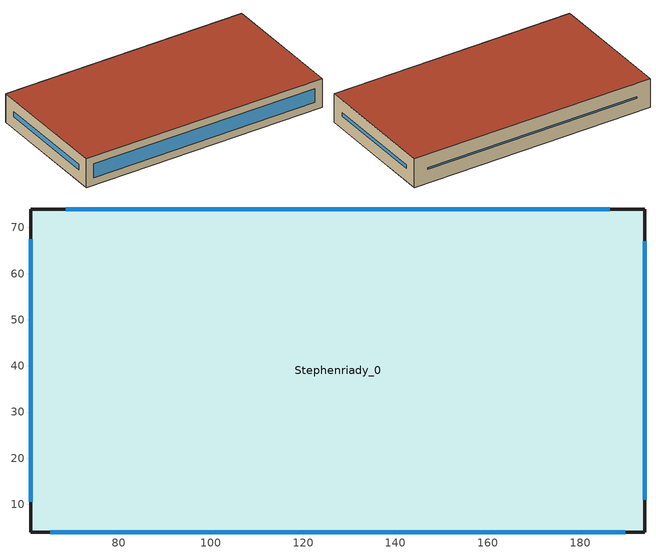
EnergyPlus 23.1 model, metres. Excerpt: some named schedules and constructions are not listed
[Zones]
Stephenriady_0
 floor ground (Stephenriady_0:f4UnderGroundSlabCF): 61,4 61,74 194,74 194,4 z0
 wall outside (90.1-2019 Nonresidential CZ 0 Exterior Wall (Mass)): 61,4 194,4 194,74 61,74 61,4 z0:16
 window (90.1-2019 Nonresidential CZ 0 Glazing (Operable)): 65.16,4 189.84,4 z4.16:11.84; 194,11 194,67 z7:9; 186.45,74 68.55,74 z7.55:8.45; 61,67.47 61,10.53 z6.53:9.47
 roof outside (90.1-2019 Nonresidential CZ 0 Exterior Roof (Mass)): 61,4 194,4 194,74 61,74 z16
[EnergyManagementSystem:Sensor] Output:Variable Index Key=Environment
Name | Output:Variable
OutdoorTemp | Site Outdoor Air Drybulb Temperature
OutdoorRelHumid | Site Outdoor Air Relative Humidity
[ZoneHVAC:IdealLoadsAirSystem]
Stephenriady_0 Ideal Loads Air: Maximum Heating Supply Air Temperature {C}=35; Minimum Cooling Supply Air Temperature {C}=12; Maximum Heating Supply Air Humidity Ratio {kgWater/kgDryAir}=0.01; Minimum Cooling Supply Air Humidity Ratio {kgWater/kgDryAir}=0.008; Heating Limit=LimitFlowRateAndCapacity; MaximumHeatingAirFlowRate [m3/s]=Autosize; MaximumSensibleHeatingCapacity [W]=Autosize; Cooling Limit=LimitFlowRateAndCapacity; MaximumCoolingAirFlowRate [m3/s]=Autosize; MaximumTotalCoolingCapacity [W]=Autosize; HeatingAvailabilitySchedule=Off; CoolingAvailabilitySchedule=CoolAvail_Stephenriady_0; Dehumidification Control Type=Humidistat; Humidification Control Type=Humidistat; Design Specification Outdoor Air Object=Stephenriady_0MinFreshAir; Demand Controlled Ventilation Type=OccupancySchedule; Outdoor Air Economizer Type=NoEconomizer; Heat Recovery Type=None; SensibleHeatRecoveryEffectiveness=0.7; LatentHeatRecoveryEffectiveness=0.65
[Schedule:Constant]
Off: Value=0
AllOn: Value=1
Stephenriady_0Heating_SP_Sch: HeatingSetpoint=20
Stephenriady_0Cooling_SP_Sch: CoolingSetpoint=26
[Schedule:Day:Hourly]
d9ea127a-ea3e-44f9-b4f6-f443588a29fb: Fraction, 0, 0, 0, 0, 0, 0, 0, 0, 0, 0, 0, 0, 0, 0, 0, 0, 0, 0, 0, 0, 0, 0, 0, 0
d5f2dfb6-7999-4fdb-9b38-f50d1062404a: Fraction, 0, 0, 0, 0, 0, 0, 0, 0, 0.1, 0.9, 0.9, 0.9, 0.8, 0.8, 0.8, 0.8, 0.5, 0.2, 0.1, 0.3, 0.3, 0.3, 0.1, 0
79f6dca9-5fe9-478a-bde9-12d42f6e605d: Fraction, 0.05, 0.05, 0.05, 0.05, 0.05, 0.05, 0.05, 0.05, 0.05, 0.05, 0.05, 0.05, 0.05, 0.05, 0.05, 0.05, 0.05, 0.05, 0.05, 0.05, 0.05, 0.05, 0.05, 0.05
03f89016-f015-4308-9cd2-91c3df1526ea: Fraction, 0.05, 0.05, 0.05, 0.05, 0.05, 0.05, 0.05, 0.05, 0.3, 0.9, 0.9, 0.9, 0.9, 0.9, 0.9, 0.9, 0.7, 0.5, 0.5, 0.7, 0.7, 0.7, 0.3, 0.05
f1751aec-c69d-4915-89d2-ecd88fb186e0: Fraction, 1, 1, 1, 1, 1, 1, 1, 1, 0, 0, 0, 0, 0, 1, 0, 0, 0, 0, 0, 0, 0, 0, 0, 0
01b7586b-546b-4fe5-b289-0b77ff519a4e: Fraction, 1, 1, 1, 1, 1, 1, 1, 1, 0, 0, 0, 0, 0, 0, 0, 0, 0, 0, 0, 0, 0, 0, 0, 0
72f98133-5edc-4696-80e1-714ff299fab4: Fraction, 1, 1, 1, 1, 1, 1, 1, 1, 0, 0, 0, 1, 1, 1, 1, 1, 0, 0, 0, 0, 0, 0, 0, 1
bc3d4ec9-97e4-4026-a187-ce76ce17a436: Fraction, 1, 1, 1, 1, 1, 1, 1, 1, 0, 0, 0, 0, 0, 0, 0, 0, 0, 0, 0, 0, 0, 0, 0, 1
fb1e4690-54ac-4974-b1c9-d96e725109bb: Fraction, 1, 1, 1, 1, 1, 1, 1, 1, 0, 0, 0, 0, 1, 1, 1, 0, 0, 0, 0, 0, 0, 0, 0, 0
36b9cc7c-d75d-4411-82f4-a38b8bf761b8: Fraction, 1, 1, 1, 1, 1, 1, 1, 1, 0, 0, 0, 0, 0, 0, 0, 0, 0, 0, 0, 0, 0, 0, 1, 1
ba7dd482-0995-4e2e-b7fc-d090a373f190: Fraction, 1, 1, 1, 1, 1, 1, 1, 0, 0, 0, 0, 0, 1, 1, 1, 1, 0, 0, 0, 0, 0, 0, 0, 1
c39579ce-e7e3-45f7-96cc-3508634282d5: Fraction, 1, 1, 1, 1, 1, 1, 1, 1, 0, 0, 0, 0, 1, 1, 1, 1, 1, 0, 0, 0, 0, 0, 0, 0
f8371fa7-2bd7-4ad7-877d-ddab4b6cd81e: Fraction, 1, 1, 1, 1, 1, 1, 1, 1, 0, 0, 0, 0, 1, 1, 1, 1, 1, 0, 0, 0, 0, 0, 0, 1
cad13ff6-dd6a-4fc7-851d-d5f332a2347e: Fraction, 1, 1, 1, 1, 1, 0, 0, 0, 0, 0, 1, 1, 1, 1, 0, 0, 0, 0, 0, 0, 0, 0, 1, 1
0b86b5e5-65a5-462f-a417-87cb2036a1f8: Fraction, 1, 1, 1, 1, 1, 0, 0, 0, 0, 0, 0, 0, 0, 0, 0, 1, 1, 1, 1, 1, 1, 1, 1, 1
a39910bb-879e-446f-b4d4-3d3c5134cdd8: Fraction, 1, 1, 1, 1, 1, 1, 1, 0, 0, 0, 0, 0, 0, 0, 0, 0, 0, 0, 0, 0, 0, 0, 1, 1
1ae0f813-b47e-411f-9551-8eb266817995: Fraction, 1, 1, 1, 1, 1, 1, 1, 0, 0, 0, 0, 0, 0, 0, 0, 0, 0, 0, 0, 0, 0, 0, 0, 1
745e668d-0d80-4f76-9da6-14cef673f4db: Fraction, 1, 1, 1, 1, 1, 1, 1, 1, 1, 1, 1, 0, 0, 0, 0, 0, 0, 0, 0, 0, 1, 1, 1, 1
85cb72ec-a7cc-4aa0-aaf1-e37f181d965e: Fraction, 1, 1, 1, 1, 1, 1, 0, 0, 0, 0, 0, 0, 0, 0, 0, 0, 0, 0, 0, 0, 0, 1, 1, 1
c38ff926-d330-4f8c-ad53-6b273817247f: Fraction, 1, 1, 1, 1, 0, 0, 0, 0, 0, 0, 0, 0, 0, 0, 0, 0, 0, 0, 0, 0, 0, 1, 1, 1
059b2b63-386f-40bf-80c6-2de63c409f05: Fraction, 1, 1, 1, 1, 1, 1, 1, 1, 1, 1, 1, 1, 1, 1, 0, 0, 0, 0, 0, 0, 1, 1, 1, 1
4161f5b2-905c-47fd-bd17-1273afa5f63a: Fraction, 1, 1, 1, 1, 1, 1, 0, 0, 0, 0, 0, 0, 0, 0, 0, 0, 0, 0, 0, 0, 0, 0, 1, 1
f1d591ef-e31a-4e12-ba25-b981049aa845: Fraction, 0, 1, 1, 1, 1, 1, 1, 1, 0, 0, 0, 0, 0, 1, 0, 0, 0, 0, 1, 1, 1, 1, 1, 1
c5aaa835-4c9c-438e-a1b0-a0ce65df125a: Fraction, 1, 1, 1, 1, 1, 1, 0, 0, 0, 0, 0, 0, 1, 1, 0, 0, 1, 1, 1, 1, 1, 1, 1, 1
3eb5b1f0-bf19-47b4-b678-f674498a2028: Fraction, 1, 1, 1, 1, 1, 1, 1, 1, 0, 0, 0, 0, 0, 0, 0, 0, 0, 0, 0, 0, 0, 1, 1, 1
4234ee0f-5389-4e9a-8011-ff76223428c7: Fraction, 1, 1, 1, 0, 0, 0, 0, 0, 0, 0, 0, 0, 0, 0, 0, 0, 0, 0, 0, 0, 0, 0, 0, 0
54c00a7b-7bf2-4bb9-a9f1-ca07df90cfdc: Fraction, 1, 1, 1, 1, 1, 1, 1, 1, 0, 0, 0, 0, 1, 1, 1, 1, 0, 0, 0, 0, 0, 0, 0, 0
286ce097-6ece-47ef-9a8e-b626c9d555b7: Fraction, 0, 0, 0, 0, 0, 0, 0, 0, 1, 1, 1, 1, 1, 1, 1, 1, 0, 0, 0, 0, 0, 0, 0, 0
bc521fb0-705c-46e1-8c73-1007efd244c4: Fraction, 0, 0, 0, 1, 1, 1, 1, 1, 0, 0, 0, 0, 0, 0, 0, 0, 0, 0, 0, 0, 0, 0, 0, 0
acabb352-d349-43da-80dd-fdedc86d8ce5: Fraction, 0, 0, 0, 1, 1, 1, 1, 1, 0, 0, 0, 0, 0, 1, 1, 1, 0, 0, 0, 0, 0, 0, 0, 0
f034d0f9-854d-41e5-b8b4-f2bfc070b1fa: Fraction, 0, 1, 1, 1, 1, 1, 1, 1, 0, 0, 0, 0, 0, 1, 1, 0, 0, 0, 0, 0, 0, 0, 0, 0
6839609d-54dc-418b-ad78-fd5e38001127: Fraction, 0, 0, 0, 0, 1, 1, 1, 1, 0, 0, 0, 0, 0, 0, 0, 0, 0, 0, 0, 0, 0, 0, 0, 0
f180cebf-784f-4a91-9b00-4234fa1f8f8f: Fraction, 1, 1, 1, 1, 1, 1, 1, 1, 1, 0, 1, 1, 1, 1, 1, 1, 1, 0, 0, 1, 1, 1, 1, 1
7de604d8-00e7-426f-a22c-3251fa4195ce: Fraction, 1, 1, 1, 1, 1, 1, 1, 1, 0, 0, 0, 1, 1, 1, 1, 1, 0, 1, 1, 1, 1, 1, 1, 1
718f9203-4e64-441b-8ede-73d77019437c: Fraction, 0, 1, 1, 1, 1, 1, 1, 1, 0, 0, 0, 0, 1, 1, 1, 0, 0, 0, 0, 0, 0, 0, 0, 0
03c9896a-bf18-4284-9cfe-8017ba8507ed: Fraction, 0, 0, 0, 0, 0, 0, 0, 0, 0, 0, 0, 0, 1, 0, 0, 0, 0, 0, 0, 0, 0, 0, 0, 0
25119961-4a15-43f0-8da6-e3af25b0211d: Fraction, 0, 1, 1, 1, 1, 1, 1, 1, 0, 0, 0, 0, 0, 0, 0, 0, 0, 0, 0, 0, 0, 0, 0, 0
6fd92835-f3cd-4af1-b7e0-ec1ccccf0ee7: Fraction, 0, 1, 0, 0, 1, 0, 0, 0, 0, 0, 0, 1, 1, 1, 1, 1, 1, 0, 0, 0, 0, 0, 0, 0
7a42c27b-0ce6-4dea-816d-8ae22640c6b2: Fraction, 0, 0, 0, 0, 0, 0, 0, 0, 0, 0, 0, 0, 1, 0, 1, 0, 0, 0, 0, 0, 0, 0, 0, 0
44fd8c79-05b1-4de7-a0c8-d9b21045f768: Fraction, 0, 0, 0, 0, 0, 0, 0, 0, 0, 0, 0, 1, 0, 0, 1, 1, 0, 0, 0, 0, 0, 0, 0, 1
d7e8c2bf-96ee-42ef-960b-ccf1d8068419: Fraction, 0, 0, 0, 1, 1, 1, 1, 1, 0, 0, 0, 1, 1, 1, 1, 0, 0, 0, 0, 0, 0, 1, 1, 0
cd5e12bd-7d1b-4f49-93b8-efde436f3291: Fraction, 0, 1, 1, 1, 1, 1, 1, 1, 0, 0, 0, 1, 1, 1, 1, 1, 0, 0, 1, 0, 0, 1, 1, 1
1bd8c855-98c9-463b-af0c-27641621ad83: Fraction, 1, 1, 1, 1, 1, 1, 1, 1, 0, 0, 0, 1, 1, 1, 1, 0, 0, 0, 0, 1, 0, 0, 1, 1
696c6453-7aa5-45b7-9c1b-07a8883c69a7: Fraction, 1, 1, 1, 1, 1, 1, 1, 1, 1, 1, 0, 0, 0, 0, 0, 0, 0, 0, 0, 1, 1, 1, 1, 1
5b6e79ce-72eb-4bda-9b39-881919545c1b: Fraction, 1, 1, 1, 1, 1, 1, 1, 1, 0, 0, 0, 1, 1, 1, 1, 1, 1, 0, 1, 1, 1, 1, 1, 1
f37f0bf8-b5af-4cb1-aef5-91b1aa385e0d: Fraction, 1, 1, 0, 0, 1, 1, 0, 0, 0, 0, 0, 1, 0, 0, 1, 1, 0, 0, 0, 0, 0, 0, 0, 0
6c3d9c28-0a1c-4ae2-a36d-346147cbb5d8: Fraction, 0, 1, 1, 0, 1, 1, 0, 0, 0, 0, 0, 1, 1, 1, 1, 1, 1, 0, 0, 0, 0, 0, 0, 0
f70be6a6-36d1-46b8-84ea-03cb5f825138: Fraction, 0, 0, 0, 0, 1, 1, 1, 1, 0, 0, 0, 1, 1, 1, 1, 1, 0, 0, 0, 0, 0, 0, 0, 0
a1fa0c21-5768-426b-886a-1eff9ac43ad7: Fraction, 1, 1, 1, 1, 1, 1, 1, 1, 0, 0, 0, 1, 1, 1, 1, 1, 0, 0, 0, 0, 0, 0, 0, 0
419323a8-4fdc-4b6c-9762-ce2fe909c436: Fraction, 0, 0, 1, 1, 1, 1, 1, 0, 0, 0, 0, 1, 1, 1, 1, 1, 1, 0, 0, 0, 0, 0, 0, 0
f2c4537d-0172-44d9-b22b-2b279d499763: Fraction, 0, 0, 0, 0, 0, 0, 0, 0, 0, 0, 0, 0, 0, 1, 0, 0, 0, 0, 0, 0, 0, 0, 0, 0
d4f1a18c-eed3-48c9-9602-cfc805f9e7fb: Fraction, 0, 0, 0, 0, 0, 0, 0, 0, 0, 0, 0, 1, 1, 1, 0, 0, 0, 0, 0, 0, 0, 0, 0, 0
f1074bdd-3625-4678-84fb-648422a38faa: Fraction, 0, 0, 0, 0, 0, 0, 0, 0, 0, 0, 0, 0, 1, 1, 1, 1, 0, 0, 0, 0, 0, 0, 0, 0
4b18ca18-fb8e-476c-806c-7e4d9f020cd2: Fraction, 0, 0, 0, 1, 1, 1, 1, 1, 0, 0, 0, 1, 1, 1, 1, 1, 0, 0, 0, 0, 0, 0, 0, 0
9acbf35c-b13a-4e39-b8df-5358ab8e0372: Fraction, 1, 1, 1, 0, 1, 1, 1, 1, 0, 0, 0, 1, 1, 1, 1, 1, 1, 0, 0, 0, 0, 0, 0, 1
67ea8a89-5ebc-4bf8-8cee-ed9a47ff8498: Fraction, 1, 1, 1, 1, 1, 1, 1, 1, 0, 0, 0, 1, 1, 1, 1, 1, 1, 0, 0, 0, 0, 0, 0, 1
815d4e4f-9410-4a13-aac5-70054f6484c8: Fraction, 1, 1, 1, 1, 0, 0, 0, 1, 0, 0, 1, 1, 1, 1, 1, 1, 1, 0, 0, 0, 0, 0, 0, 0
012c4242-fefb-4ba2-86dc-5d63b9fe923b: Fraction, 1, 1, 1, 1, 0, 0, 0, 0, 0, 0, 0, 1, 1, 1, 1, 1, 1, 0, 0, 0, 0, 0, 0, 0
b471482e-cd6c-407c-b358-a9834fe66345: Fraction, 0, 0, 0, 0, 0, 0, 0, 0, 0, 0, 0, 1, 1, 1, 1, 1, 0, 0, 0, 0, 0, 1, 1, 1
ace03fad-6251-46de-8e1a-c6b09114d230: Fraction, 1, 1, 1, 1, 1, 1, 1, 1, 1, 1, 0, 0, 0, 0, 1, 1, 0, 0, 0, 1, 1, 0, 1, 0
b2d12c05-7a10-490c-a9e9-5d5be424bf36: Fraction, 0, 1, 1, 1, 1, 1, 1, 1, 1, 1, 1, 1, 0, 1, 0, 1, 1, 1, 1, 1, 1, 1, 1, 1
4a70ccee-2bab-4a7b-8168-140841173e53: Fraction, 1, 1, 1, 1, 1, 1, 1, 1, 0, 0, 0, 1, 0, 1, 1, 0, 0, 0, 0, 1, 0, 1, 1, 1
f3bab3e8-b4d5-43f8-b89a-b1bb5388ebc9: Fraction, 1, 1, 1, 1, 1, 1, 1, 1, 0, 0, 0, 1, 1, 1, 1, 1, 1, 1, 0, 0, 0, 0, 0, 0
1579a5e5-ce8c-43a7-9c85-0e4759ad8386: Fraction, 1, 0, 1, 1, 1, 0, 1, 1, 0, 0, 0, 1, 1, 1, 1, 1, 1, 0, 0, 0, 0, 0, 0, 0
fec187d5-eb03-4259-aee3-46534e68e905: Fraction, 0, 0, 0, 0, 0, 1, 1, 0, 0, 0, 0, 0, 1, 1, 1, 1, 0, 0, 0, 0, 1, 1, 1, 0
2332cfd7-82e9-479b-8579-9bbc79cb4904: Fraction, 0, 1, 0, 1, 1, 1, 1, 1, 0, 0, 0, 1, 1, 1, 1, 1, 1, 0, 0, 0, 0, 0, 0, 0
d28dac82-5d7c-412a-ae46-ca91cec8a10f: Fraction, 0, 1, 1, 1, 1, 1, 0, 1, 0, 0, 0, 1, 1, 1, 1, 1, 1, 1, 0, 0, 0, 0, 0, 0
5577ac41-2312-4249-a594-125848de3147: Fraction, 0, 0, 0, 1, 1, 1, 1, 1, 0, 0, 0, 1, 1, 1, 1, 1, 1, 1, 0, 0, 0, 0, 0, 0
9eb87c32-6ff1-4c9b-9add-7d7c5a16c2c2: Fraction, 0, 0, 0, 0, 1, 1, 1, 1, 0, 0, 0, 1, 1, 1, 1, 1, 1, 1, 0, 0, 0, 0, 0, 0
2fda02f3-d0bc-4c81-ab35-2c0e62a44437: Fraction, 0, 0, 1, 1, 1, 1, 1, 1, 0, 0, 0, 1, 1, 1, 1, 1, 0, 1, 1, 1, 0, 1, 1, 1
d5d404e0-fb1f-47d2-8ac8-66fc9565278e: Fraction, 0, 0, 0, 0, 1, 1, 1, 1, 0, 0, 1, 1, 1, 1, 1, 1, 1, 0, 0, 0, 0, 0, 0, 0
80259c1f-3211-4b02-ade0-8cd032a173fe: Fraction, 0, 0, 0, 0, 0, 1, 0, 0, 0, 1, 1, 1, 1, 1, 1, 1, 1, 1, 0, 0, 0, 0, 0, 0
dce8d86e-b5d3-482c-a8db-dafcb4228f13: Fraction, 0, 0, 0, 1, 1, 1, 1, 0, 0, 0, 0, 1, 1, 1, 1, 1, 1, 1, 0, 0, 0, 0, 0, 0
94e90d4a-e2ec-41bf-a16f-dc95b6fe526f: Fraction, 1, 1, 1, 0, 1, 0, 1, 1, 0, 0, 0, 0, 1, 1, 1, 1, 1, 0, 0, 0, 0, 0, 0, 0
7a043aa7-b575-4fc8-ac66-024259e50f99: Fraction, 0, 0, 1, 1, 1, 1, 1, 1, 0, 1, 1, 1, 1, 1, 0, 1, 0, 0, 0, 1, 0, 0, 1, 1
46bd348f-0fbc-4227-a2e6-0dcc4bff234c: Fraction, 1, 1, 1, 1, 1, 1, 0, 1, 0, 1, 1, 1, 1, 1, 1, 1, 1, 1, 0, 0, 0, 0, 0, 0
8fadbf2d-2f6e-4d01-82c9-e5546d40e633: Fraction, 0, 1, 1, 1, 1, 1, 0, 1, 0, 0, 0, 1, 1, 1, 0, 0, 0, 0, 0, 0, 0, 0, 0, 1
4ee94357-430f-4c73-b409-8935e61ed2f5: Fraction, 1, 1, 1, 1, 1, 1, 1, 1, 0, 1, 1, 1, 1, 1, 1, 0, 1, 0, 0, 1, 1, 1, 1, 1
2372d755-8846-4dbf-a2c6-c4b8a5c24ae2: Fraction, 1, 1, 1, 1, 1, 1, 1, 0, 0, 0, 0, 0, 1, 1, 1, 1, 0, 0, 0, 0, 0, 0, 1, 0
57389e08-1982-4125-91fa-a1c8e6e63266: Fraction, 0, 0, 1, 1, 1, 1, 1, 1, 0, 1, 1, 1, 1, 1, 1, 1, 1, 1, 1, 0, 0, 0, 0, 0
eec90528-00d1-4a7c-bf9c-2a720a968ae1: Fraction, 1, 1, 1, 1, 1, 1, 1, 1, 0, 0, 1, 1, 1, 0, 0, 0, 0, 0, 0, 1, 0, 1, 1, 1
5a357c13-c480-4a49-8db9-6ba18c4e6a17: Fraction, 1, 1, 1, 1, 1, 1, 1, 1, 0, 0, 0, 1, 1, 1, 1, 1, 0, 0, 0, 0, 0, 1, 1, 1
1f561f7f-28aa-4016-980b-ded01b886478: Fraction, 1, 1, 1, 1, 1, 1, 1, 1, 0, 1, 1, 0, 1, 1, 1, 0, 0, 0, 0, 1, 1, 1, 1, 1
435fce9f-d1e1-44dc-9483-ad04684d1440: Fraction, 1, 1, 1, 1, 1, 1, 1, 1, 0, 0, 1, 1, 1, 1, 1, 1, 1, 1, 0, 0, 0, 0, 0, 0
4228e4f2-6771-4315-893a-31bbdcd067e2: Fraction, 0, 1, 1, 0, 1, 1, 1, 1, 0, 1, 1, 1, 1, 1, 1, 1, 0, 1, 1, 1, 1, 1, 1, 1
410ee958-655f-4482-8681-a3d2edb3a60e: Fraction, 1, 1, 0, 1, 1, 1, 1, 1, 0, 0, 1, 1, 1, 0, 0, 0, 1, 1, 0, 1, 1, 1, 1, 1
16a4506b-6b58-41e9-9830-e45894c856e7: Fraction, 1, 1, 1, 1, 1, 1, 1, 1, 0, 0, 1, 1, 1, 1, 1, 0, 1, 1, 1, 1, 1, 1, 1, 1
01cc78b5-e14b-4c5e-85a1-3d7525974086: Fraction, 1, 1, 1, 1, 1, 1, 1, 1, 1, 0, 1, 1, 1, 1, 1, 0, 1, 0, 0, 1, 1, 1, 1, 1
1b469d2f-29d9-4dee-85c6-931c11a2950c: Fraction, 1, 1, 1, 1, 1, 1, 1, 1, 1, 1, 1, 1, 1, 1, 0, 0, 0, 0, 0, 0, 0, 1, 1, 1
5e45ac32-18a7-4681-98e1-07eb19c800db: Fraction, 1, 1, 1, 1, 0, 0, 0, 0, 0, 0, 1, 1, 1, 1, 1, 1, 1, 0, 0, 0, 0, 0, 0, 0
7bbf334a-894a-47eb-9232-0b958ca0ef21: Fraction, 0, 1, 1, 1, 1, 1, 1, 1, 0, 0, 0, 1, 1, 1, 1, 1, 1, 1, 0, 0, 0, 0, 0, 0
87dcba5b-00bc-4a57-a3fd-098eaf870f0d: Fraction, 0, 1, 0, 0, 1, 0, 1, 0, 0, 0, 1, 1, 1, 1, 1, 1, 1, 0, 0, 0, 0, 0, 0, 0
a4e9118a-e32e-47de-854f-c3463976d24b: Fraction, 0, 1, 1, 1, 1, 1, 1, 1, 0, 1, 1, 1, 1, 1, 1, 1, 1, 1, 0, 0, 0, 0, 0, 0
720e88f6-0270-4f76-8d69-3eded3315e14: Fraction, 0, 0, 0, 0, 1, 0, 0, 0, 0, 1, 1, 1, 1, 1, 1, 1, 1, 1, 1, 0, 0, 0, 0, 0
1587658d-5b54-4ffd-a289-01a13d97e2ff: Fraction, 0, 0, 0, 0, 1, 1, 0, 1, 0, 0, 1, 1, 0, 1, 1, 1, 1, 1, 1, 1, 1, 1, 1, 1
0c81d450-2491-4f9f-8455-4ed2ec08cf03: Fraction, 1, 1, 1, 1, 1, 1, 1, 1, 0, 0, 0, 1, 1, 1, 1, 1, 1, 0, 0, 0, 0, 0, 0, 0
5575c631-96bb-4cc6-825f-f40a3babd930: Fraction, 0, 1, 1, 1, 1, 1, 1, 1, 0, 0, 1, 1, 1, 0, 0, 0, 0, 0, 0, 0, 0, 0, 0, 1
4324ec61-062b-42d7-a38b-944582bd9762: Fraction, 1, 1, 1, 1, 1, 1, 1, 1, 0, 0, 1, 1, 1, 1, 1, 1, 1, 0, 1, 0, 0, 0, 0, 0
242340d9-2b05-4745-baf0-5e90517d6166: Fraction, 0, 0, 0, 0, 1, 1, 0, 0, 0, 0, 1, 1, 0, 0, 0, 1, 1, 0, 0, 1, 1, 1, 1, 1
74fe43f7-d718-4c15-a409-390b75cc8890: Fraction, 1, 1, 1, 1, 1, 1, 1, 1, 0, 0, 0, 1, 1, 1, 1, 0, 0, 1, 1, 1, 1, 1, 1, 1
4e5950e4-407f-4baf-b133-b689901f0300: Fraction, 1, 1, 1, 1, 1, 1, 1, 1, 0, 0, 0, 1, 1, 1, 1, 0, 1, 1, 0, 0, 0, 0, 0, 0
d69cae69-aafc-4ea2-b968-d0ce2d7717e4: Fraction, 0, 0, 0, 0, 1, 0, 0, 0, 0, 1, 0, 1, 1, 1, 0, 1, 1, 1, 1, 1, 1, 1, 1, 1
95a3fb3d-3db8-4dbf-9b1e-e7c6a573ccce: Fraction, 1, 1, 1, 1, 1, 1, 1, 1, 1, 0, 0, 1, 1, 1, 1, 1, 0, 0, 0, 0, 0, 0, 0, 0
69a29213-2368-4a7a-91ac-0aedc09a1c17: Fraction, 1, 1, 1, 1, 1, 1, 1, 1, 0, 1, 1, 1, 1, 1, 1, 0, 0, 0, 0, 0, 0, 0, 0, 0
351d1d7c-7f56-460b-b6f6-2174ba0745dc: Fraction, 1, 1, 1, 0, 1, 1, 0, 1, 0, 0, 0, 1, 1, 1, 0, 0, 0, 0, 0, 0, 0, 0, 0, 0
a5b38b30-920f-4836-a661-1fbdef24ec4a: Fraction, 0, 0, 0, 0, 0, 0, 0, 0, 1, 1, 1, 1, 1, 1, 1, 1, 1, 1, 1, 0, 0, 0, 0, 0
22bc2931-30cb-41e5-b3db-7db9dfc5424f: Fraction, 0, 0, 0, 0, 1, 0, 1, 1, 1, 1, 1, 1, 1, 1, 1, 1, 1, 1, 0, 0, 0, 0, 0, 0
9007f154-4029-4591-95b4-8853248ee416: Fraction, 0, 0, 0, 0, 0, 1, 1, 1, 1, 1, 1, 1, 1, 1, 1, 1, 1, 1, 1, 0, 0, 0, 0, 0
667bcf2d-0a1d-4863-bc25-13cac1af506c: Fraction, 0, 0, 0, 0, 1, 0, 1, 0, 0, 1, 1, 1, 1, 1, 1, 1, 1, 1, 1, 0, 0, 0, 0, 0
216dbfc7-aaf4-4a80-a551-222b6c833af9: Fraction, 0, 0, 0, 0, 1, 1, 1, 1, 0, 1, 1, 1, 1, 1, 1, 1, 1, 1, 1, 0, 0, 0, 0, 0
2a63d276-6068-44b5-ad44-179bff9bfe35: Fraction, 0, 0, 0, 0, 0, 0, 0, 0, 1, 1, 1, 1, 1, 1, 0, 0, 0, 0, 0, 1, 0, 0, 0, 0
17f2e571-f588-42e5-a379-1a31bb808a8b: Fraction, 0, 1, 0, 0, 1, 0, 1, 1, 0, 1, 1, 1, 1, 0, 1, 0, 0, 0, 0, 0, 0, 0, 0, 1
29baf1b6-6550-4703-b20e-3e8860ba60f2: Fraction, 1, 0, 1, 1, 1, 1, 1, 0, 0, 1, 1, 1, 0, 0, 1, 1, 1, 0, 0, 0, 0, 0, 0, 0
6064f88b-f9da-487e-8bcb-690ae9ea6497: Fraction, 1, 1, 0, 1, 1, 1, 1, 1, 0, 1, 1, 1, 1, 1, 1, 0, 0, 0, 0, 0, 0, 0, 0, 0
a2d35ff3-ed9d-4ef3-8d01-80792a20f3e7: Fraction, 0, 1, 1, 1, 1, 1, 1, 1, 0, 1, 1, 1, 0, 1, 1, 1, 0, 1, 0, 1, 1, 0, 1, 0
4313fcab-3f6e-4af0-bfb1-7be48afd9ff3: Fraction, 1, 1, 1, 1, 1, 1, 1, 1, 0, 0, 0, 0, 1, 0, 0, 0, 0, 0, 0, 0, 0, 0, 1, 0
4dc31d3e-bdf1-44f1-b8b5-11e148364cec: Fraction, 1, 1, 0, 1, 1, 1, 1, 1, 0, 1, 1, 1, 1, 1, 1, 1, 1, 1, 0, 0, 0, 0, 0, 0
861d22b7-0414-49ef-8415-d9dba1579873: Fraction, 0, 0, 0, 0, 0, 0, 0, 0, 0, 1, 1, 0, 0, 1, 1, 0, 0, 0, 0, 0, 0, 1, 1, 1
6ecb6a94-f957-4be1-900b-9370467bf192: Fraction, 1, 1, 1, 1, 1, 1, 0, 0, 0, 0, 1, 1, 1, 1, 1, 1, 1, 1, 0, 0, 0, 0, 0, 0
24d5e56b-090d-48d5-a10e-598c26af6bfc: Fraction, 0, 0, 0, 0, 0, 0, 0, 0, 0, 0, 1, 1, 1, 1, 1, 1, 1, 1, 0, 0, 0, 0, 0, 0
ea24ff50-fd00-405b-ae57-1de7dfee5c2b: Fraction, 0, 0, 0, 1, 1, 1, 0, 0, 0, 0, 0, 0, 1, 1, 0, 0, 1, 1, 0, 0, 0, 1, 1, 1
c485a016-0c18-4a23-8b3d-428c8d79b041: Fraction, 1, 1, 1, 1, 1, 1, 1, 1, 0, 1, 1, 1, 0, 0, 0, 0, 0, 0, 0, 0, 0, 0, 0, 1
b93a29e1-6f7b-416e-8b50-634d16e48f4d: Fraction, 1, 1, 1, 1, 1, 1, 1, 1, 1, 0, 0, 0, 1, 1, 1, 1, 0, 0, 0, 0, 0, 0, 1, 1
c1794da6-fa48-4bca-ae30-bdee53861e60: Fraction, 1, 1, 1, 1, 1, 1, 1, 1, 0, 0, 1, 1, 1, 1, 1, 1, 1, 0, 0, 0, 0, 0, 0, 0
1fb06699-a214-4de0-a97d-81fcfc7416f4: Fraction, 1, 1, 1, 1, 1, 1, 1, 1, 0, 0, 1, 1, 1, 1, 0, 0, 1, 1, 1, 1, 1, 1, 1, 1
f7cc62a4-0d3f-4499-9432-085eac51308d: Fraction, 1, 1, 1, 1, 1, 1, 1, 1, 0, 0, 1, 1, 1, 1, 0, 0, 0, 1, 1, 1, 1, 1, 1, 1
7932f7b3-f19f-488d-bac3-abc8e2c289b3: Fraction, 0, 0, 0, 0, 1, 1, 1, 1, 0, 0, 0, 0, 0, 0, 0, 0, 0, 0, 0, 0, 0, 0, 1, 1
2aa4b75b-827d-474d-8290-964e26b3c6f5: Fraction, 1, 1, 1, 1, 1, 1, 1, 1, 1, 1, 1, 1, 1, 1, 1, 1, 1, 1, 1, 0, 0, 0, 0, 0
d93157a4-1fd6-46b3-8ce5-a88e458da373: Fraction, 0, 0, 0, 0, 0, 0, 0, 0, 0, 0, 1, 1, 1, 1, 1, 0, 0, 0, 0, 0, 0, 1, 1, 1
eb3f928c-32b0-4a84-9fa7-9cfe167b621a: Fraction, 1, 1, 1, 1, 1, 1, 1, 1, 1, 0, 0, 0, 1, 1, 1, 1, 1, 0, 0, 0, 0, 0, 0, 0
8daddba3-84dd-4ee7-abd1-dfdfaaf65ae7: Fraction, 0, 1, 0, 0, 0, 1, 1, 1, 0, 0, 1, 1, 1, 0, 0, 0, 0, 0, 0, 0, 0, 0, 0, 0
7ea8481f-0a6d-466c-b0a1-9abc6ca2b862: Fraction, 1, 1, 1, 1, 1, 1, 1, 1, 1, 0, 0, 0, 0, 0, 0, 0, 1, 1, 0, 0, 0, 0, 0, 0
c0d5a9ee-2164-489e-afe2-5671f7265023: Fraction, 0, 0, 0, 1, 1, 0, 0, 0, 0, 1, 1, 1, 0, 0, 0, 0, 0, 0, 0, 0, 0, 0, 0, 0
7bf17392-8203-4c63-9d17-9ffbba66870b: Fraction, 0, 0, 0, 0, 0, 0, 0, 0, 0, 1, 1, 1, 0, 0, 0, 0, 0, 0, 0, 0, 1, 1, 1, 1
42dc26fc-ad4d-4532-a986-cf9294a33a25: Fraction, 1, 1, 1, 1, 1, 1, 1, 1, 0, 0, 1, 1, 1, 1, 1, 1, 1, 1, 1, 0, 0, 0, 0, 0
1c87fd96-f6c8-4c91-9621-1c7800d862ac: Fraction, 0, 1, 1, 1, 1, 1, 0, 0, 0, 1, 1, 1, 1, 1, 1, 1, 1, 0, 0, 0, 0, 0, 0, 0
08ca3b7f-b2b9-4223-9da8-efa4f01da37c: Fraction, 0, 1, 1, 1, 1, 1, 1, 1, 1, 0, 0, 1, 1, 1, 1, 1, 0, 0, 0, 0, 0, 0, 0, 0
085a681b-a3e2-4f27-82a7-0e0a338c9427: Fraction, 0, 0, 0, 0, 0, 0, 0, 0, 0, 0, 0, 0, 1, 1, 1, 1, 0, 0, 0, 0, 0, 0, 0, 1
135e972e-6f51-4e31-9131-0752ff06faf0: Fraction, 0, 0, 0, 0, 0, 0, 0, 0, 0, 0, 0, 0, 1, 1, 1, 1, 1, 1, 0, 0, 0, 0, 0, 0
33f47883-46cb-4f8d-8314-ddd9d7a76745: Fraction, 0, 0, 1, 1, 1, 1, 1, 1, 0, 0, 0, 0, 0, 0, 0, 0, 0, 0, 0, 0, 0, 0, 0, 0
dc387926-91d4-42d5-835d-8a3f624224d4: Fraction, 0, 0, 0, 0, 0, 0, 0, 0, 0, 0, 0, 0, 0, 0, 0, 0, 0, 0, 0, 0, 0, 0, 1, 1
305d810a-3fb4-4188-bcf4-95fbf69da71f: Fraction, 0, 0, 0, 1, 1, 1, 1, 1, 1, 0, 0, 0, 0, 0, 0, 0, 1, 0, 0, 0, 0, 0, 0, 0
7288043e-2969-4966-a4af-4c050bc53060: Fraction, 0, 0, 0, 1, 1, 1, 1, 1, 0, 0, 1, 1, 1, 1, 1, 1, 1, 0, 0, 0, 0, 0, 0, 0
a0ccbca5-900d-4825-925c-9611c3b4e6ad: Fraction, 0, 1, 1, 1, 1, 1, 1, 0, 0, 0, 1, 1, 1, 1, 1, 1, 1, 1, 0, 0, 0, 0, 0, 0
b4a4a785-928c-444b-aa64-d195bd1b5a71: Fraction, 0, 0, 0, 0, 0, 0, 0, 0, 0, 1, 1, 1, 1, 1, 1, 1, 0, 0, 0, 0, 0, 0, 0, 0
95038e9f-1c3c-4e37-b84c-51756a63dd19: Fraction, 0, 1, 1, 1, 1, 1, 1, 1, 1, 1, 1, 0, 1, 1, 1, 1, 1, 1, 0, 0, 0, 0, 0, 0
c08e148e-bf00-43ff-9bb8-f253610443bc: Fraction, 0, 1, 0, 1, 0, 0, 0, 1, 0, 0, 1, 1, 1, 1, 1, 1, 1, 1, 1, 0, 1, 1, 0, 0
21f8780e-5544-4eee-a9db-92f8947f5190: Fraction, 0, 0, 0, 0, 0, 0, 0, 0, 0, 0, 1, 1, 1, 1, 1, 1, 1, 1, 1, 1, 0, 0, 0, 0
ad723647-061d-4dcb-886a-ff31835a1b2d: Fraction, 0, 0, 0, 0, 0, 0, 0, 0, 1, 1, 1, 1, 1, 1, 1, 1, 1, 0, 0, 0, 0, 0, 0, 0
9445b0ba-7535-43c4-b171-2acf3d74d4bc: Fraction, 0, 0, 0, 0, 0, 0, 0, 0, 0, 0, 1, 0, 0, 1, 1, 1, 1, 1, 1, 0, 0, 0, 0, 0
44445cf7-45dc-4229-bd1c-e1554a193b73: Fraction, 0, 0, 0, 1, 1, 0, 0, 0, 0, 1, 1, 1, 1, 0, 0, 0, 0, 0, 0, 0, 0, 0, 1, 0
f1480fa5-9b03-48d7-ade0-9f2026ec101b: Fraction, 0, 1, 1, 1, 1, 0, 1, 1, 0, 0, 0, 0, 1, 1, 1, 1, 1, 1, 1, 0, 0, 0, 0, 0
ebde5c8e-c77d-49f2-8d59-42034b078696: Fraction, 0, 1, 0, 0, 1, 0, 1, 0, 0, 1, 1, 1, 1, 1, 1, 1, 1, 1, 1, 1, 0, 0, 0, 0
03a82418-1c8c-47e1-85db-501fe14c49fa: Fraction, 0, 0, 0, 0, 0, 0, 0, 0, 0, 1, 1, 1, 1, 1, 1, 1, 1, 1, 1, 1, 1, 0, 0, 0
e8ab59b6-49cd-4436-aa99-0c380797f54b: Fraction, 0, 0, 0, 0, 0, 0, 0, 0, 1, 1, 1, 1, 1, 1, 1, 1, 1, 1, 1, 1, 1, 0, 0, 0
db47d21b-69d8-4a03-880d-f49d3c18c47d: Fraction, 0, 0, 0, 0, 0, 0, 0, 1, 0, 1, 0, 0, 1, 1, 1, 0, 0, 1, 0, 0, 0, 0, 0, 0
36f5fd0f-15eb-4e0e-b98a-c842f9c93bd5: Fraction, 0, 0, 0, 1, 1, 1, 1, 0, 0, 0, 0, 1, 1, 1, 1, 1, 1, 0, 0, 0, 0, 0, 0, 0
8b7dedb4-405c-4800-a3b4-183898bc8d96: Fraction, 0, 1, 0, 0, 0, 0, 0, 0, 0, 1, 1, 1, 1, 1, 1, 1, 1, 1, 1, 0, 1, 0, 0, 0
d2bc36a2-775c-4dcc-be08-a9544c7cc39f: Fraction, 0, 0, 0, 0, 0, 0, 0, 0, 0, 0, 0, 1, 1, 1, 1, 1, 1, 0, 1, 1, 1, 1, 1, 0
ffc1c218-ce32-47f2-b464-d555a43f4cb4: Fraction, 0, 1, 1, 0, 1, 0, 0, 1, 0, 0, 0, 1, 1, 1, 0, 0, 1, 0, 0, 1, 1, 1, 1, 0
1f638507-718f-4da1-9487-d4b3bfda5345: Fraction, 1, 1, 1, 1, 1, 1, 1, 1, 0, 0, 0, 1, 1, 1, 1, 1, 1, 1, 0, 0, 0, 0, 1, 1
a438a0dd-f1ff-4079-ba33-dcc46cb148d6: Fraction, 0, 1, 0, 0, 1, 1, 1, 1, 0, 0, 1, 1, 1, 0, 0, 0, 0, 1, 0, 1, 1, 0, 1, 1
200807cf-e57b-463c-bf43-dd3afb3dc819: Fraction, 1, 1, 1, 1, 0, 0, 0, 0, 0, 0, 0, 1, 1, 0, 1, 1, 1, 1, 1, 0, 0, 0, 0, 0
793feece-ad06-4872-85a8-2cc79000f8b2: Fraction, 0, 0, 0, 0, 1, 1, 1, 1, 1, 0, 1, 1, 1, 0, 1, 1, 1, 0, 0, 0, 0, 0, 0, 0
6b44d315-9ab0-44fe-9c94-36027598b5ef: Fraction, 0, 1, 1, 1, 1, 1, 1, 1, 0, 0, 0, 1, 1, 1, 1, 1, 0, 0, 0, 0, 0, 0, 0, 0
c45f1d48-da99-4666-b604-3b0f8715cab1: Fraction, 0, 0, 0, 0, 0, 0, 0, 0, 0, 0, 0, 1, 1, 0, 1, 1, 1, 1, 0, 0, 0, 0, 0, 0
dd219c51-525e-4fb9-9237-e7c2f0e0af05: Fraction, 0, 0, 0, 0, 0, 0, 0, 0, 0, 1, 0, 1, 1, 1, 1, 1, 1, 1, 0, 0, 0, 0, 0, 0
75e5f970-2f9b-4386-a347-074f947e7189: Fraction, 0, 0, 0, 0, 0, 0, 0, 0, 0, 0, 1, 1, 1, 0, 1, 1, 1, 1, 0, 0, 0, 0, 0, 0
5abd7d52-566c-4db0-9beb-76155a105379: Fraction, 0, 0, 0, 0, 0, 0, 1, 1, 1, 0, 1, 0, 0, 0, 0, 0, 0, 0, 0, 1, 0, 0, 0, 0
0c98f9cf-dbbb-4b7e-bc28-7ceb588b2630: Fraction, 1, 0, 0, 0, 1, 0, 0, 0, 0, 0, 1, 1, 0, 1, 1, 1, 1, 0, 0, 0, 0, 0, 0, 0
688bc841-2077-48e2-ae94-7b2cb88c387f: Fraction, 0, 0, 0, 0, 0, 0, 0, 0, 0, 1, 1, 1, 0, 0, 1, 1, 1, 1, 0, 0, 0, 0, 0, 0
a7cf2833-6c63-44d7-a590-dc988118e826: Fraction, 0, 0, 0, 0, 0, 0, 0, 0, 0, 1, 1, 1, 1, 1, 1, 1, 1, 1, 1, 0, 0, 0, 0, 0
4d2d9567-d58c-41dd-99f6-bc50eee07f46: Fraction, 0, 0, 0, 0, 0, 0, 0, 0, 0, 1, 1, 1, 0, 0, 1, 1, 1, 0, 0, 0, 0, 0, 0, 0
e5adc616-0f05-442b-8fbd-35d73e805cc4: Fraction, 0, 0, 0, 0, 1, 0, 0, 0, 0, 0, 1, 1, 1, 1, 1, 1, 1, 1, 0, 0, 0, 0, 1, 0
4689f76c-ae5e-46ff-97d5-142c4679671e: Fraction, 0, 1, 1, 1, 1, 1, 1, 0, 0, 0, 1, 1, 1, 0, 0, 0, 0, 0, 1, 1, 1, 1, 1, 1
565a8c14-a138-4f84-a66f-d6155d785ab2: Fraction, 1, 1, 1, 1, 1, 1, 0, 0, 0, 0, 1, 1, 1, 0, 1, 1, 1, 1, 0, 0, 0, 0, 0, 0
941adf2b-2793-4c47-a42a-26dc3da04f16: Fraction, 0, 1, 1, 1, 1, 1, 1, 1, 0, 0, 0, 0, 0, 0, 1, 1, 0, 0, 0, 0, 0, 0, 0, 0
94c36dec-64e9-4051-8ffe-0b2dc361f0d5: Fraction, 1, 0, 1, 1, 1, 1, 1, 1, 0, 0, 1, 1, 1, 1, 1, 1, 1, 1, 1, 1, 1, 1, 1, 1
33c08ccc-113e-4491-ad6f-985f336ebb58: Fraction, 1, 1, 1, 1, 1, 1, 1, 1, 1, 1, 0, 0, 1, 0, 0, 0, 0, 0, 0, 0, 0, 0, 0, 1
d34c8465-d815-47a8-a516-4559f4adaf53: Fraction, 1, 1, 1, 1, 1, 1, 1, 1, 0, 0, 0, 0, 0, 0, 1, 1, 0, 0, 0, 0, 1, 0, 0, 1
d658905d-8119-44a6-8e80-7544ccb074a0: Fraction, 1, 1, 1, 1, 1, 1, 1, 1, 0, 0, 0, 0, 0, 0, 1, 1, 0, 0, 0, 0, 0, 0, 0, 0
d34bc7fd-c5ff-4e50-af07-37143ee3a21a: Fraction, 0, 1, 0, 1, 1, 1, 1, 1, 0, 0, 0, 1, 1, 1, 0, 0, 0, 0, 0, 0, 0, 0, 0, 0
d3c20f01-6ae9-4bef-90e7-df696703e82a: Fraction, 0, 1, 1, 1, 1, 1, 1, 1, 1, 0, 0, 1, 1, 1, 1, 1, 1, 0, 0, 0, 0, 0, 0, 0
5a8f0f94-abbf-448d-8c39-3e0cee08c1e7: Fraction, 0, 0, 0, 1, 1, 1, 1, 1, 0, 0, 0, 1, 1, 1, 1, 1, 1, 1, 1, 0, 0, 0, 0, 0
05c404f6-c362-444d-8bdc-35610399a70f: Fraction, 0, 0, 0, 1, 1, 1, 1, 1, 0, 0, 1, 1, 1, 0, 1, 1, 1, 0, 1, 1, 1, 1, 1, 1
be593480-4e25-4c6b-bf61-68bc25392521: Fraction, 1, 0, 1, 1, 1, 1, 1, 1, 0, 0, 0, 0, 1, 0, 1, 0, 0, 0, 0, 0, 0, 0, 0, 0
ab12183c-17e7-4cdb-a932-3d3cd1e5c2c9: Fraction, 0, 0, 0, 0, 0, 0, 0, 0, 0, 0, 0, 0, 0, 1, 1, 1, 0, 0, 0, 0, 0, 0, 0, 0
bcb6927b-00b6-4487-8d2c-3f957ca988b0: Fraction, 0, 0, 0, 0, 1, 0, 0, 0, 0, 0, 0, 1, 1, 1, 1, 1, 1, 0, 0, 0, 0, 0, 0, 0
76e956ad-bb2d-48a2-81e3-17df0c504881: Fraction, 0, 0, 0, 0, 1, 0, 0, 0, 0, 1, 1, 0, 0, 1, 1, 1, 1, 1, 1, 1, 1, 1, 1, 1
842a398a-9f0d-49ff-aa34-fcdca27d8c1f: Fraction, 1, 1, 1, 1, 1, 1, 1, 1, 1, 0, 0, 1, 0, 1, 1, 1, 1, 1, 1, 0, 0, 0, 0, 1
79e5f4ea-3a7b-4b5d-97f1-8bee643b4c9f: Fraction, 1, 1, 1, 1, 1, 1, 1, 1, 0, 0, 0, 0, 0, 0, 1, 1, 1, 0, 0, 0, 0, 0, 0, 0
e8244b20-0b68-4e61-b7d0-9e5ad0fbf1a5: Fraction, 0, 0, 1, 0, 0, 0, 0, 1, 0, 0, 0, 0, 0, 1, 1, 1, 1, 0, 0, 0, 0, 0, 1, 0
d01b690c-acb0-4296-8cd6-b7bbce47964d: Fraction, 0, 0, 1, 1, 1, 1, 1, 1, 0, 0, 0, 1, 1, 1, 1, 1, 1, 1, 0, 0, 0, 0, 0, 0
7245944d-d4b1-4911-89b5-5e6382888865: Fraction, 0, 0, 1, 1, 1, 1, 1, 1, 0, 0, 1, 1, 1, 1, 1, 1, 1, 1, 1, 0, 0, 0, 0, 0
d4a1e3f9-f434-4432-8317-38180877a6f3: Fraction, 0, 0, 1, 1, 1, 1, 1, 1, 0, 1, 1, 1, 1, 1, 1, 1, 1, 1, 0, 0, 0, 0, 0, 0
ddf6551c-1bb4-4b52-8c04-0573fd6bcfa6: Fraction, 0, 0, 1, 1, 1, 1, 1, 1, 0, 0, 1, 1, 1, 1, 1, 1, 1, 1, 0, 0, 0, 0, 0, 0
456dba0c-673c-4d85-bf51-cb9bfd443ba0: Fraction, 0, 0, 1, 1, 1, 1, 1, 1, 0, 1, 0, 1, 1, 1, 1, 1, 1, 1, 0, 0, 0, 0, 0, 0
cfdeff7d-e6e8-41b4-9467-b7ea2e9f12c3: Fraction, 0, 0, 0, 0, 0, 0, 0, 0, 0, 0, 0, 1, 1, 1, 1, 1, 1, 1, 0, 0, 0, 0, 0, 0
990ef225-4013-4e2f-a458-44e4ec9cf15a: Fraction, 0, 0, 0, 0, 0, 0, 0, 0, 0, 1, 1, 1, 1, 1, 1, 1, 1, 0, 0, 0, 0, 0, 0, 0
590f17cc-1124-4be8-817a-1f4dfbe622cd: Fraction, 0, 1, 1, 1, 1, 1, 1, 1, 1, 1, 1, 1, 0, 0, 0, 1, 1, 0, 0, 0, 0, 0, 0, 0
39d20359-2a21-45bf-bd6a-95f451c24371: Fraction, 0, 1, 0, 1, 1, 1, 1, 1, 1, 0, 0, 0, 1, 1, 1, 1, 1, 0, 0, 0, 0, 0, 0, 1
ee7b7f35-b53a-4169-923a-2f89e778eb6d: Fraction, 0, 0, 0, 1, 1, 1, 0, 1, 0, 0, 0, 1, 0, 0, 0, 0, 0, 0, 0, 0, 0, 0, 0, 0
9a9ff8f0-bae4-4d5a-9890-2575e9653afb: Fraction, 1, 1, 1, 1, 1, 1, 1, 1, 0, 0, 0, 1, 1, 0, 0, 0, 0, 0, 0, 0, 0, 0, 0, 0
449e5da7-89ba-4ecc-ad40-2d5f48434a63: Fraction, 0, 0, 0, 0, 0, 0, 1, 1, 0, 0, 0, 0, 1, 1, 1, 0, 0, 0, 0, 0, 0, 0, 0, 0
d8112b26-6bab-44b1-8f04-5fbcad437f11: Fraction, 0, 0, 1, 1, 1, 1, 1, 1, 0, 0, 0, 0, 1, 1, 1, 1, 0, 0, 0, 0, 0, 0, 0, 0
cc1f085e-1648-46db-ad02-603cf515ec56: Fraction, 0, 0, 0, 1, 1, 1, 0, 0, 0, 0, 0, 1, 1, 1, 1, 1, 1, 1, 0, 0, 0, 0, 0, 0
41b21025-b048-492c-b47d-815f4e213561: Fraction, 0, 0, 0, 1, 1, 1, 0, 0, 0, 0, 1, 1, 1, 1, 1, 1, 1, 1, 1, 0, 0, 0, 0, 0
07dd2d9a-1c28-4b89-be30-6854d7b19485: Fraction, 0, 0, 0, 0, 0, 1, 1, 0, 0, 0, 0, 0, 0, 0, 0, 0, 0, 0, 0, 0, 0, 0, 0, 0
e85b2233-be63-4045-8d5c-558237385c8c: Fraction, 0, 0, 0, 0, 0, 0, 0, 0, 0, 0, 0, 0, 1, 0, 1, 1, 1, 1, 0, 0, 0, 0, 0, 0
ed26f8fc-6289-4cdc-a472-4f993771a555: Fraction, 0, 0, 0, 0, 0, 1, 1, 1, 0, 0, 0, 1, 1, 1, 1, 1, 0, 0, 0, 0, 0, 0, 0, 0
6c8ea565-c18d-4804-aabf-a3e5e4b6721a: Fraction, 0, 0, 0, 0, 0, 0, 0, 0, 0, 1, 0, 1, 1, 1, 0, 1, 0, 0, 0, 0, 0, 0, 0, 0
6af9b0ba-758c-4349-ac7a-3aaeff3b303e: Fraction, 0, 0, 0, 0, 1, 0, 1, 0, 0, 0, 1, 1, 1, 0, 1, 1, 1, 0, 0, 0, 1, 1, 1, 1
71c6b349-3d15-47f4-bfd8-60dba263af58: Fraction, 1, 1, 0, 0, 1, 1, 1, 1, 0, 0, 0, 0, 0, 0, 0, 0, 0, 0, 0, 0, 0, 0, 0, 0
0c0d438f-344c-46c3-a604-54d64614817c: Fraction, 0, 0, 0, 0, 0, 1, 0, 1, 0, 0, 0, 1, 1, 1, 1, 1, 0, 0, 0, 1, 1, 1, 1, 1
4258b667-5d4b-4f74-a0a8-5863601e53e8: Fraction, 1, 1, 1, 0, 0, 1, 1, 1, 0, 0, 0, 0, 0, 0, 0, 0, 0, 0, 0, 0, 0, 0, 0, 0
939de79e-b08a-46ec-9da7-91fc35f08bbb: Fraction, 0, 0, 0, 0, 1, 0, 1, 1, 1, 0, 0, 0, 1, 0, 0, 0, 0, 0, 0, 0, 0, 0, 0, 0
06f6370e-e76a-4e49-81aa-5d5df1b7d3fa: Fraction, 0, 0, 0, 1, 0, 0, 0, 0, 0, 0, 0, 1, 1, 0, 1, 1, 0, 1, 0, 0, 0, 0, 0, 0
5efb3d60-43df-4c29-bf69-44e9558906d0: Fraction, 0, 0, 0, 0, 0, 0, 0, 0, 0, 0, 0, 1, 1, 0, 0, 0, 0, 0, 0, 0, 0, 0, 0, 1
b432e4a0-453f-47b5-bfed-2e9a80382acb: Fraction, 1, 0, 1, 1, 1, 1, 1, 1, 0, 0, 0, 1, 1, 1, 1, 1, 0, 0, 0, 0, 0, 0, 0, 0
8b310bf8-531f-40bb-8b9e-cc04bdeb003f: Fraction, 0, 1, 1, 1, 1, 1, 1, 1, 0, 0, 1, 0, 0, 0, 1, 0, 0, 0, 0, 0, 1, 1, 1, 1
a0e2185f-8285-4e87-a908-077f90f6ac28: Fraction, 1, 1, 1, 0, 1, 0, 0, 0, 0, 0, 0, 0, 1, 1, 1, 1, 0, 1, 0, 0, 0, 0, 0, 0
4d9c8df9-13d5-4725-80b7-3be72c42cecd: Fraction, 0, 0, 0, 0, 0, 0, 1, 1, 0, 0, 0, 1, 1, 0, 0, 0, 0, 0, 0, 0, 0, 0, 0, 0
d2b7a20b-eda1-443c-b97a-54ab35da47c3: Fraction, 0, 1, 1, 1, 1, 1, 0, 1, 1, 1, 1, 0, 0, 0, 0, 0, 0, 0, 0, 0, 0, 0, 0, 0
555ee188-a89f-4836-b078-31e09be9dea0: Fraction, 0, 0, 0, 1, 0, 1, 1, 0, 0, 0, 0, 1, 0, 1, 1, 1, 1, 1, 1, 0, 0, 0, 0, 0
2f7a4b93-4aa1-4026-be19-71b995fcbd40: Fraction, 0, 0, 0, 1, 1, 1, 0, 0, 0, 0, 0, 0, 1, 1, 1, 1, 0, 0, 0, 0, 0, 0, 0, 0
a520eb8f-3a7f-4e07-ab5e-393825d6d512: Fraction, 0, 1, 1, 1, 1, 0, 1, 1, 0, 0, 0, 1, 1, 1, 1, 1, 1, 1, 1, 0, 0, 0, 0, 0
91a36e32-483a-444c-8f11-de97c93ac872: Fraction, 0, 0, 0, 0, 0, 0, 0, 0, 0, 0, 1, 1, 1, 1, 1, 1, 1, 1, 1, 0, 0, 0, 0, 0
90cb4a41-32fa-4d7e-9ec0-c7111892022b: Fraction, 0, 0, 1, 1, 1, 0, 0, 1, 0, 0, 1, 1, 1, 1, 1, 1, 1, 1, 1, 1, 0, 0, 0, 0
e01bc85c-5fb5-44ab-b633-086abaf74a8a: Fraction, 0, 0, 0, 0, 0, 0, 0, 1, 0, 0, 1, 1, 1, 1, 1, 1, 0, 1, 1, 1, 1, 1, 0, 0
04e2554a-8c56-4188-a1ef-6909f4dae70f: Fraction, 0, 0, 0, 0, 0, 0, 0, 0, 0, 1, 0, 1, 1, 1, 0, 0, 0, 0, 0, 0, 0, 0, 1, 1
fbca1714-bcdf-44cf-b0fe-03425bfaa3cd: Fraction, 1, 1, 1, 1, 1, 1, 1, 1, 1, 0, 1, 0, 0, 1, 0, 0, 0, 0, 0, 1, 0, 0, 0, 1
eec6c1c6-6290-48ee-a793-f9bd2fd90ed9: Fraction, 1, 1, 1, 1, 1, 1, 1, 1, 0, 0, 0, 1, 1, 1, 0, 0, 1, 1, 0, 0, 0, 0, 0, 1
1e006b67-6abe-4b7d-ab86-d85e1c00b335: Fraction, 0, 0, 0, 0, 0, 0, 0, 0, 0, 0, 1, 0, 1, 1, 1, 0, 0, 0, 0, 0, 0, 0, 0, 0
6d237354-8c4c-48d9-9f18-b49e5cebbd94: Fraction, 0, 1, 1, 1, 1, 1, 1, 1, 1, 0, 1, 1, 1, 1, 1, 0, 0, 0, 0, 1, 0, 1, 1, 1
7bc83916-0791-4ee0-a2bc-86086e67bd3c: Fraction, 0, 0, 0, 0, 1, 1, 1, 1, 1, 1, 1, 0, 0, 0, 0, 0, 0, 0, 1, 0, 0, 0, 0, 0
6b41987e-c413-40a9-b883-e23df2f09be5: Fraction, 0, 1, 0, 0, 1, 0, 0, 1, 0, 0, 1, 1, 1, 0, 0, 1, 0, 0, 0, 0, 0, 0, 0, 0
05261efd-977d-4c75-8cf3-90c2b9d7eaaa: Fraction, 0, 0, 0, 0, 1, 1, 1, 1, 0, 0, 1, 1, 0, 0, 0, 0, 0, 0, 0, 0, 0, 0, 0, 0
eda9750e-b361-4da3-aa4a-2c48f2ee6dc3: Fraction, 0, 0, 0, 0, 0, 1, 0, 0, 0, 1, 0, 1, 1, 1, 1, 1, 0, 0, 0, 0, 0, 0, 0, 1
c6db6e28-7290-483a-8ccb-d017187173e8: Fraction, 1, 1, 1, 1, 1, 1, 1, 1, 0, 1, 1, 1, 1, 1, 1, 1, 0, 0, 0, 0, 0, 0, 0, 0
154672b7-066c-4166-8492-ac847f14b0b5: Fraction, 0, 0, 0, 0, 0, 0, 0, 0, 0, 1, 1, 1, 1, 1, 1, 0, 0, 0, 0, 0, 0, 0, 0, 0
e93b76ae-e412-47f0-b5ff-40bd739d6aa7: Fraction, 0, 1, 0, 0, 1, 1, 1, 1, 0, 1, 1, 1, 1, 1, 1, 1, 1, 1, 0, 0, 0, 0, 0, 0
709fcba8-2b98-48b9-91ad-dcd9f9c92d0b: Fraction, 0, 0, 1, 1, 1, 1, 1, 1, 0, 0, 0, 0, 0, 1, 0, 1, 1, 0, 0, 0, 0, 0, 0, 0
ce5e3d39-c51e-4de3-aa0a-b7ac5d193e61: Fraction, 0, 0, 1, 1, 1, 1, 1, 1, 1, 1, 0, 0, 0, 0, 0, 0, 0, 0, 0, 0, 1, 0, 0, 0
02268949-0120-4c1c-aa94-e6227394aada: Fraction, 1, 1, 1, 1, 1, 0, 0, 0, 0, 0, 0, 1, 1, 1, 1, 1, 1, 0, 0, 0, 0, 0, 0, 0
5392abdb-16fb-4678-8f64-7f48676ef480: Fraction, 0, 1, 1, 1, 1, 1, 1, 0, 0, 0, 0, 0, 0, 0, 0, 0, 1, 1, 1, 1, 1, 1, 1, 1
f1be0357-7cfe-4c45-aa9e-187c64f0a0e4: Fraction, 0, 1, 0, 0, 1, 0, 0, 0, 0, 0, 0, 0, 1, 0, 0, 0, 0, 0, 0, 0, 0, 0, 0, 0
1f79f3e3-73f3-4ff7-b9e4-be345de4ddb3: Fraction, 0, 1, 1, 1, 1, 1, 1, 1, 1, 1, 0, 0, 0, 0, 0, 1, 1, 0, 0, 0, 0, 0, 0, 0
7e0d70e7-b84e-4067-b8c2-af9b58d17661: Fraction, 1, 1, 1, 0, 1, 1, 1, 1, 0, 0, 1, 1, 1, 1, 1, 1, 1, 1, 0, 0, 0, 0, 0, 0
c9b9e70c-e4b3-44a2-9920-e3909466ee15: Fraction, 0, 1, 0, 0, 0, 0, 0, 0, 0, 0, 1, 0, 0, 0, 1, 1, 1, 1, 1, 0, 0, 0, 0, 1
14d26b6d-9de9-4062-ae35-61ba502bd5b8: Fraction, 1, 1, 1, 1, 1, 0, 1, 1, 1, 0, 0, 0, 0, 1, 1, 0, 0, 0, 0, 0, 0, 0, 0, 1
ff85961b-b3fd-4b0a-8f26-8f92c70aabdf: Fraction, 1, 1, 1, 1, 1, 1, 0, 0, 0, 0, 0, 1, 1, 1, 1, 1, 1, 0, 0, 0, 0, 0, 0, 0
5bbe537f-37b3-47ef-838a-16e595042f66: Fraction, 0, 1, 1, 1, 1, 1, 1, 0, 0, 0, 0, 1, 1, 1, 1, 0, 0, 0, 0, 0, 0, 0, 0, 0
3c6da397-be6a-4925-97f7-4dbd24e730d3: Fraction, 0, 0, 0, 0, 0, 0, 0, 0, 0, 1, 1, 1, 1, 1, 1, 1, 1, 1, 0, 0, 0, 0, 0, 0
dfed00c2-17fe-4ab3-b843-c377e8aa0f51: Fraction, 0, 0, 1, 1, 1, 1, 1, 0, 0, 0, 1, 1, 1, 1, 0, 0, 0, 0, 0, 0, 0, 0, 0, 0
fce3dd9c-8fed-4f52-a020-568ca0fd847b: Fraction, 1, 1, 1, 1, 1, 1, 1, 1, 1, 0, 0, 0, 0, 0, 0, 0, 0, 0, 1, 1, 1, 1, 1, 1
db2466ab-b306-473e-a46b-c48562497873: Fraction, 1, 1, 1, 1, 1, 1, 1, 0, 0, 1, 1, 1, 0, 0, 0, 0, 0, 0, 0, 0, 0, 0, 0, 0
840f8e92-8ccb-4653-9789-6f0924b3b6ad: Fraction, 1, 1, 1, 1, 1, 1, 1, 1, 0, 1, 1, 0, 0, 0, 1, 1, 0, 0, 0, 0, 0, 0, 0, 0
1e6673b5-f7f0-4016-a1fa-865c22e4d223: Fraction, 0, 0, 0, 1, 1, 1, 0, 0, 0, 1, 1, 1, 1, 1, 1, 1, 1, 1, 0, 0, 0, 0, 0, 0
bbe0cf92-0fc6-4552-b872-19169f66ab5e: Fraction, 0, 0, 0, 0, 0, 0, 0, 1, 1, 1, 1, 0, 0, 0, 0, 0, 0, 0, 0, 0, 0, 0, 0, 1
424b55fa-9552-47e3-8781-2fcba1050945: Fraction, 1, 1, 1, 1, 1, 1, 1, 1, 0, 0, 0, 1, 1, 1, 1, 0, 0, 0, 1, 1, 1, 1, 1, 1
e3c69027-993f-4b88-aa6e-d8b443b03fee: Fraction, 1, 1, 1, 1, 1, 1, 1, 1, 1, 1, 1, 1, 1, 1, 1, 0, 0, 0, 0, 1, 1, 1, 0, 1
ff329e83-cf89-4fb3-951b-7ca09c5b200c: Fraction, 1, 1, 1, 1, 1, 1, 1, 1, 0, 0, 1, 1, 0, 1, 0, 0, 0, 0, 0, 0, 0, 0, 0, 1
4b0c2d1e-9390-4f4c-acf1-7e637e1deb44: Fraction, 1, 1, 1, 1, 1, 1, 1, 0, 0, 0, 1, 0, 0, 0, 0, 0, 0, 0, 0, 1, 1, 1, 1, 1
a3418108-3801-472b-8d84-497049d38cd9: Fraction, 1, 1, 1, 1, 1, 0, 0, 0, 0, 0, 1, 1, 1, 1, 1, 1, 1, 0, 0, 0, 0, 0, 0, 0
15fef023-03de-4afa-b56d-711a05dff888: Fraction, 1, 1, 1, 1, 1, 1, 1, 1, 1, 1, 0, 0, 0, 0, 0, 0, 1, 0, 0, 0, 0, 0, 0, 0
878bc052-57f9-453e-84f4-1066b4e7d814: Fraction, 1, 1, 1, 1, 1, 1, 1, 1, 1, 1, 1, 1, 0, 0, 0, 0, 0, 0, 0, 0, 0, 1, 1, 1
c66da101-b96a-4844-a9c1-8da77db921c2: Fraction, 1, 1, 1, 1, 1, 1, 1, 0, 0, 0, 1, 1, 1, 1, 1, 1, 1, 0, 0, 0, 0, 1, 1, 1
343620ce-6d03-41a0-97b0-14411cf43799: Fraction, 1, 1, 1, 1, 1, 1, 1, 1, 0, 0, 1, 1, 1, 1, 0, 1, 1, 1, 1, 1, 1, 1, 1, 1
8d5932f8-aa1d-416e-b445-0cba0b4fc1a9: Fraction, 1, 1, 1, 1, 1, 1, 1, 1, 1, 0, 0, 0, 0, 1, 0, 0, 0, 0, 0, 0, 0, 0, 0, 0
4f4834cd-65e5-4ff6-856d-e3cdfaa5a9aa: Fraction, 1, 1, 1, 1, 1, 1, 1, 1, 0, 1, 1, 1, 1, 1, 1, 1, 1, 0, 1, 1, 1, 1, 1, 1
4abc086b-e091-4cb2-8e57-40d5b91e561c: Fraction, 1, 1, 1, 1, 1, 1, 1, 1, 0, 0, 1, 1, 1, 1, 1, 1, 0, 0, 0, 0, 0, 0, 1, 1
6d7aa0e9-3bcc-4c46-9fb4-8cbe856d54e1: Fraction, 1, 1, 1, 1, 1, 1, 1, 0, 0, 0, 1, 1, 1, 0, 0, 0, 0, 1, 1, 1, 1, 1, 1, 1
